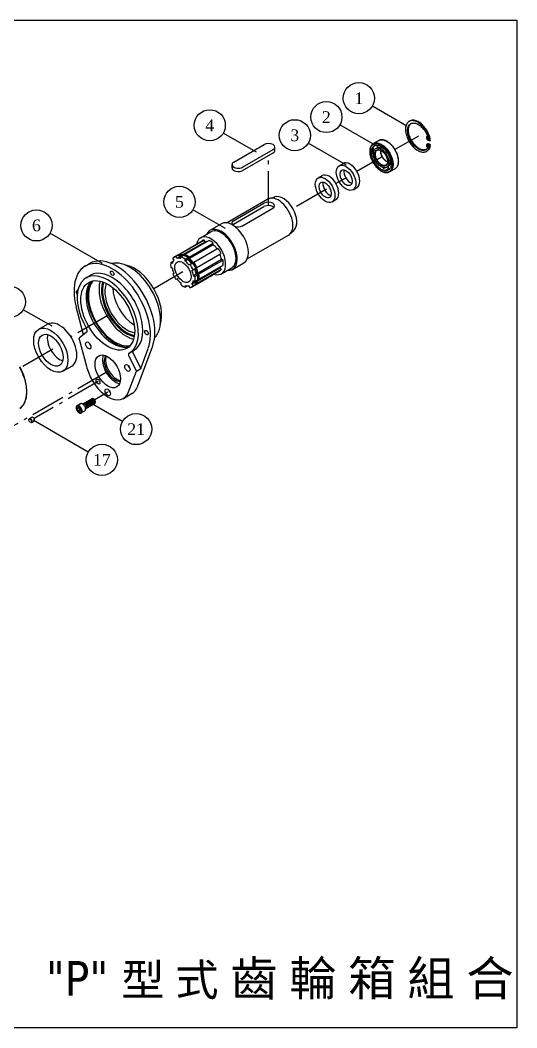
# Model space of a CAD drawing. Extents: x 985 to 3041, y -402 to 1051.
# Drawn here: x 2324 to 3041, y -402 to 1051 of the extents above; entities that cross this region are included whole.
import ezdxf
from ezdxf.enums import TextEntityAlignment as Align

# ---------------------------------------------------------------- set-up
doc = ezdxf.new("R2010")
doc.units = 0
doc.header["$LTSCALE"] = 5
doc.linetypes.add('CENTER', pattern=[15, 10, -2, 1, -2])
doc.layers.get('0').update_dxf_attribs({"linetype": 'CONTINUOUS'})
for name, color, linetype in [('5', 3, 'CONTINUOUS'), ('6', 2, 'CONTINUOUS'), ('7', 4, 'CENTER'), ('8', 1, 'CONTINUOUS'), ('P01-C型扣環_R47', 1, 'CONTINUOUS'), ('P02-滾珠軸承_6005_2RS', 2, 'CONTINUOUS'), ('P03-油封', 3, 'CONTINUOUS'), ('P04-雙頭圓鍵_t18x12x80', 4, 'CONTINUOUS'), ('P05-傳動軸', 5, 'CONTINUOUS'), ('P06-法蘭', 6, 'CONTINUOUS'), ('P07-第四齒輪套管', 7, 'CONTINUOUS'), ('P08-滾珠軸承_6212Z', 8, 'CONTINUOUS'), ('P17-平行銷', 16, 'CONTINUOUS'), ('P21-窩頭螺絲_M6x25', 20, 'CONTINUOUS')]:
    doc.layers.add(name, color=color, linetype=linetype)
doc.styles.add('BEAR', font='Times New Roman.ttf')
doc.styles.get("Standard").update_dxf_attribs({"font": 'romans.shx', "bigfont": 'chineset.shx'})
doc.styles.add('STYLE1', font='Arial.ttf', dxfattribs={"height": 3.5})

# ---------------------------------------------------------------- blocks, each defined once
blk = doc.blocks.new('件號')
at = {"layer": '5'}
blk.add_circle((0, 4), 4, dxfattribs=at)
at = {"layer": '6'}
blk.add_attdef('件號', text='', height=3, dxfattribs=at).set_placement((0, 4), align=Align.MIDDLE)

msp = doc.modelspace()

# ---------------------------------------------------------------- linework, layer by layer
at = {"layer": '5'}
for p, q in [((2882.4, 898.7), (2832.5, 927.5)), ((2665.2, 860.9), (2617.3, 888.6)), ((2839.1, 869.5), (2785.6, 900.4)), ((2795.2, 842.2), (2740, 874.1)), ((2620.6, 750.9), (2573.6, 778)), ((2442.9, 700.4), (2367.1, 744.2)), ((2370.2, 609.9), (2328.8, 633.8)), ((2472, 472.7), (2428.6, 497.7)), ((2422.6, 428.3), (2343.1, 474.3))]:
    msp.add_line(p, q, dxfattribs=at)
at = {"layer": '7'}
for p, q in [((2898.8, 884.3), (2865, 864.8)), ((2682.8, 783.8), (2682.8, 856.2)), ((2845.6, 853.6), (2810.2, 833.2)), ((2794.6, 824.1), (2779.9, 815.7)), ((2766.3, 807.8), (2717.6, 779.7)), ((2559.1, 688.2), (2517.1, 663.9)), ((2450.7, 625.6), (2397.5, 594.9)), ((2371.6, 577), (2324.6, 549.9)), ((2450.7, 544.8), (2311.9, 464.6)), ((2436.6, 530.1), (2344.3, 476.8)), ((2450.7, 514.6), (2432, 503.8))]:
    msp.add_line(p, q, dxfattribs=at)
at = {"layer": '8'}
msp.add_lwpolyline([(985.1, 1051.5), (3041, 1051.5), (3041, -402.2), (985.1, -402.2)], close=True, dxfattribs=at)
at = {"layer": 'P01-C型扣環_R47'}
for p, q in [((2886.6, 906), (2885.5, 905.4)), ((2899.1, 884.4), (2899.1, 884.5)), ((2899.1, 884.4), (2899.1, 884.4)), ((2912.2, 884), (2911.1, 883.4)), ((2912.3, 873), (2911.1, 872.4)), ((2913, 878.2), (2915.3, 877.4)), ((2913, 872), (2914.2, 872.6)), ((2916.4, 870.9), (2914.2, 872.6)), ((2915.3, 877.4), (2916.4, 878)), ((2910.4, 862.2), (2911.5, 862.9)), ((2915.3, 870.2), (2913, 872)), ((2915.3, 870.2), (2916.4, 870.9))]:
    msp.add_line(p, q, dxfattribs=at)
for points in [[(2915.3, 877.4), (2915, 879), (2914.6, 880.7), (2914.1, 882.5), (2913.5, 884.2), (2912.9, 885.9), (2912.1, 887.6), (2911.3, 889.3), (2910.4, 891), (2909.4, 892.6), (2908.3, 894.2), (2907.2, 895.7), (2906.1, 897.1), (2904.9, 898.5), (2903.6, 899.7), (2902.3, 900.9), (2901, 902), (2899.7, 903), (2898.4, 903.9), (2897, 904.6), (2895.7, 905.2), (2894.4, 905.8), (2893.1, 906.1), (2891.8, 906.4), (2890.6, 906.5), (2889.4, 906.5), (2888.2, 906.4), (2887.1, 906.1), (2886.1, 905.7), (2885.2, 905.2), (2884.3, 904.5), (2883.5, 903.8), (2882.7, 902.9), (2882.1, 901.9), (2881.6, 900.8), (2881.1, 899.6), (2880.8, 898.3), (2880.5, 896.9), (2880.4, 895.5), (2880.3, 894), (2880.4, 892.4), (2880.5, 890.8), (2880.8, 889.1), (2881.1, 887.4), (2881.6, 885.7), (2882.1, 884), (2882.7, 882.2), (2883.5, 880.5), (2884.3, 878.8), (2885.2, 877.1), (2886.1, 875.5), (2887.1, 873.9), (2888.2, 872.4), (2889.4, 870.9), (2890.6, 869.6), (2891.8, 868.3), (2893.1, 867), (2894.4, 865.9), (2895.7, 864.9), (2897, 864), (2898.4, 863.2), (2899.7, 862.5), (2901, 862), (2902.3, 861.6), (2903.6, 861.3), (2904.9, 861.1), (2906.1, 861.1), (2907.2, 861.2), (2908.3, 861.4), (2909.4, 861.7), (2910.4, 862.2), (2911.3, 862.8), (2912.1, 863.6), (2912.9, 864.4), (2913.5, 865.4), (2914.1, 866.4), (2914.6, 867.6), (2915, 868.9), (2915.3, 870.2)], [(2912.4, 867.5), (2911.8, 866.6), (2911.1, 865.8), (2910.3, 865.1), (2909.5, 864.6), (2908.5, 864.1), (2907.6, 863.8), (2906.5, 863.6), (2905.4, 863.6), (2904.3, 863.6), (2903.1, 863.9), (2901.9, 864.2), (2900.7, 864.6), (2899.5, 865.2), (2898.2, 865.9), (2897, 866.8), (2895.7, 867.7), (2894.5, 868.7), (2893.4, 869.8), (2892.2, 871), (2891.1, 872.3), (2890.1, 873.7), (2889.1, 875.1), (2888.1, 876.6), (2887.3, 878.2), (2886.5, 879.7), (2885.8, 881.3), (2885.1, 882.9), (2884.6, 884.5), (2884.2, 886.1), (2883.8, 887.7), (2883.6, 889.2), (2883.4, 890.7), (2883.4, 892.2), (2883.4, 893.6), (2883.6, 894.9), (2883.8, 896.2), (2884.2, 897.4), (2884.6, 898.5), (2885.1, 899.5), (2885.8, 900.3), (2886.5, 901.1), (2887.3, 901.7), (2888.1, 902.3), (2889.1, 902.7), (2890.1, 903), (2891.1, 903.1), (2892.2, 903.1), (2893.4, 903), (2894.5, 902.8), (2895.7, 902.4), (2897, 901.9), (2898.2, 901.3), (2899.5, 900.6), (2900.7, 899.7), (2901.9, 898.8), (2903.1, 897.7), (2904.3, 896.6), (2905.4, 895.3), (2906.5, 894), (2907.6, 892.6), (2908.5, 891.2), (2909.5, 889.7), (2910.3, 888.2), (2911.1, 886.6), (2911.8, 885), (2912.4, 883.4)], [(2910.1, 864.9), (2909.7, 864.8), (2908.7, 864.5), (2907.7, 864.3), (2906.6, 864.2), (2905.4, 864.3), (2904.3, 864.5), (2903.1, 864.8), (2901.8, 865.3), (2900.6, 865.9), (2899.3, 866.6), (2898.1, 867.4), (2896.9, 868.3), (2895.7, 869.4), (2894.5, 870.5), (2893.3, 871.7), (2892.2, 873), (2891.2, 874.4), (2890.2, 875.8), (2889.3, 877.3), (2888.4, 878.8), (2887.6, 880.4), (2886.9, 882), (2886.3, 883.6), (2885.7, 885.2), (2885.3, 886.8), (2884.9, 888.3), (2884.7, 889.9), (2884.5, 891.4), (2884.5, 892.9), (2884.5, 894.3), (2884.7, 895.6), (2884.9, 896.9), (2885.3, 898), (2885.7, 899.1), (2886.3, 900.1), (2886.9, 901), (2887.6, 901.8), (2888.4, 902.4), (2888.4, 902.4)], [(2916.4, 878), (2916.1, 879.7), (2915.7, 881.4), (2915.2, 883.1), (2914.7, 884.8), (2914, 886.6), (2913.2, 888.3), (2912.4, 890), (2911.5, 891.6), (2910.5, 893.2), (2909.5, 894.8), (2908.4, 896.3), (2907.2, 897.8), (2906, 899.1), (2904.8, 900.4), (2903.5, 901.6), (2902.2, 902.7), (2900.8, 903.6), (2899.5, 904.5), (2898.2, 905.3), (2896.8, 905.9), (2895.5, 906.4), (2894.2, 906.8), (2892.9, 907), (2891.7, 907.2), (2890.5, 907.2), (2889.4, 907), (2888.3, 906.7), (2887.3, 906.3), (2886.6, 906)], [(2912.4, 883.4), (2911.9, 883.5), (2911.5, 883.5), (2911.1, 883.4), (2910.8, 883.1), (2910.6, 882.7), (2910.5, 882.2), (2910.6, 881.7), (2910.7, 881), (2910.9, 880.4), (2911.2, 879.8), (2911.6, 879.3), (2912.1, 878.8), (2912.5, 878.4), (2913, 878.2)], [(2913, 872), (2912.5, 872.3), (2912.1, 872.5), (2911.6, 872.5), (2911.2, 872.4), (2910.9, 872.2), (2910.7, 871.8), (2910.6, 871.4), (2910.5, 870.8), (2910.6, 870.2), (2910.8, 869.6), (2911.1, 869), (2911.5, 868.4), (2911.9, 867.9), (2912.4, 867.5)], [(2913.5, 880.3), (2913.4, 880.7), (2913.2, 881.1), (2913, 881.4), (2912.7, 881.7), (2912.4, 881.8), (2912.2, 881.8), (2912, 881.7), (2911.8, 881.4), (2911.8, 881.1), (2912, 880.7), (2912.2, 880.3), (2912.4, 880), (2912.7, 879.8), (2913, 879.8), (2913.2, 879.8), (2913.4, 880), (2913.5, 880.3)], [(2914.2, 872.6), (2913.7, 872.9), (2913.2, 873.1), (2912.8, 873.2), (2912.4, 873.1), (2912.3, 873)], [(2913.1, 881.3), (2913.3, 881), (2913.3, 881)], [(2911.5, 862.9), (2911.5, 862.9), (2912.4, 863.5), (2913.2, 864.2), (2914, 865.1), (2914.7, 866), (2915.2, 867.1), (2915.7, 868.3), (2916.1, 869.5), (2916.4, 870.9)], [(2913.5, 869.3), (2913.4, 869.7), (2913.2, 870.1), (2913, 870.4), (2912.7, 870.7), (2912.4, 870.8), (2912.2, 870.8), (2912, 870.7), (2911.8, 870.4), (2911.8, 870.1), (2912, 869.7), (2912.2, 869.3), (2912.4, 869), (2912.7, 868.8), (2913, 868.7), (2913.2, 868.8), (2913.4, 869), (2913.5, 869.3)], [(2913.1, 870.3), (2913.3, 870), (2913.3, 869.9)]]:
    msp.add_lwpolyline(points, dxfattribs=at)
at = {"layer": 'P02-滾珠軸承_6005_2RS'}
for p, q in [((2841.6, 877.8), (2833.9, 873.3)), ((2839.5, 867.5), (2837.4, 866.3)), ((2838.6, 870.9), (2838.9, 871.3)), ((2839.4, 863.8), (2839.4, 863.8)), ((2852, 842.2), (2851.9, 842.2)), ((2853.1, 839.2), (2855.2, 840.3)), ((2855.9, 838.2), (2855.4, 838.3)), ((2857.4, 832.6), (2865.1, 837))]:
    msp.add_line(p, q, dxfattribs=at)
for points in [[(2833, 872.7), (2832.7, 872.5), (2832.2, 872), (2831.7, 871.4), (2831.2, 870.8), (2830.8, 870.2), (2830.4, 869.5), (2830.1, 868.8), (2829.8, 868), (2829.5, 867.2), (2829.3, 866.4), (2829.1, 865.5), (2829, 864.5), (2828.9, 863.6), (2828.9, 862.6), (2828.9, 862.3)], [(2829.1, 862.1), (2829.1, 863.5), (2829.3, 864.9), (2829.5, 866.2), (2829.9, 867.4), (2830.3, 868.5), (2830.8, 869.6), (2831.5, 870.5), (2832.2, 871.3), (2833, 872), (2833.8, 872.6), (2834.8, 873), (2835.8, 873.4), (2836.8, 873.6), (2837.9, 873.6), (2839.1, 873.6), (2840.3, 873.4), (2841.5, 873.1), (2842.7, 872.7), (2844, 872.1), (2845.3, 871.4), (2846.5, 870.7), (2847.8, 869.8), (2849.1, 868.7), (2850.3, 867.6), (2851.5, 866.4), (2852.6, 865.2), (2853.7, 863.8), (2854.8, 862.4), (2855.8, 860.9), (2856.7, 859.4), (2857.6, 857.8), (2858.4, 856.2), (2859.1, 854.5), (2859.7, 852.9), (2860.2, 851.3), (2860.7, 849.6), (2861, 848), (2861.3, 846.4), (2861.4, 844.9), (2861.5, 843.4), (2861.4, 842), (2861.3, 840.6), (2861, 839.3), (2860.7, 838.1), (2860.2, 837), (2859.7, 835.9), (2859.1, 835), (2858.4, 834.2), (2857.6, 833.5), (2856.7, 832.9), (2855.8, 832.5), (2854.8, 832.1), (2853.7, 831.9), (2852.6, 831.8), (2851.5, 831.9), (2850.3, 832.1), (2849.1, 832.4), (2847.8, 832.8), (2846.5, 833.4), (2845.3, 834), (2844, 834.8), (2842.7, 835.7), (2841.5, 836.7), (2840.3, 837.8), (2839.1, 839), (2837.9, 840.3), (2836.8, 841.7), (2835.8, 843.1), (2834.8, 844.6), (2833.8, 846.1), (2833, 847.7), (2832.2, 849.3), (2831.5, 850.9), (2830.8, 852.6), (2830.3, 854.2), (2829.9, 855.9), (2829.5, 857.5), (2829.3, 859.1), (2829.1, 860.6), (2829.1, 862.1)], [(2833.1, 872.8), (2833.7, 873.2), (2834.6, 873.7), (2834.9, 873.8)], [(2834.9, 873.8), (2835.6, 874.1), (2836.7, 874.3), (2837.8, 874.4), (2838.9, 874.4), (2840.1, 874.3), (2841.3, 874), (2842.5, 873.7), (2843.8, 873.2), (2845.1, 872.5), (2846.3, 871.8), (2847.6, 871), (2848.9, 870), (2850.1, 869), (2851.3, 867.8), (2852.5, 866.6), (2853.6, 865.3), (2854.7, 863.9), (2855.8, 862.4), (2856.8, 860.9), (2857.7, 859.4), (2858.5, 857.8), (2859.3, 856.2), (2860, 854.5), (2860.6, 852.9), (2861.1, 851.3), (2861.5, 849.6), (2861.9, 848), (2862.1, 846.4), (2862.3, 844.9), (2862.3, 843.4), (2862.3, 842), (2862.1, 840.6), (2861.9, 839.3), (2861.5, 838.1), (2861.1, 836.9), (2860.6, 835.9), (2860, 834.9), (2859.3, 834.1), (2858.5, 833.4), (2858.3, 833.2)], [(2841.6, 877.8), (2842.3, 878.1), (2842.6, 878.2)], [(2866, 837.7), (2866.3, 837.9), (2866.8, 838.4), (2867.3, 838.9), (2867.8, 839.5), (2868.2, 840.1), (2868.6, 840.8), (2868.9, 841.5), (2869.2, 842.3), (2869.5, 843.1), (2869.7, 844), (2869.9, 844.8), (2870, 845.8), (2870.1, 846.7), (2870.1, 847.7), (2870.1, 848.7), (2870.1, 849.7), (2870, 850.7), (2869.8, 851.8), (2869.7, 852.9), (2869.4, 854), (2869.2, 855.1), (2868.8, 856.2), (2868.5, 857.3), (2868.1, 858.4), (2867.7, 859.5), (2867.2, 860.6), (2866.7, 861.7), (2866.2, 862.7), (2865.6, 863.8), (2865, 864.8), (2864.4, 865.9), (2863.7, 866.9), (2863, 867.9), (2862.3, 868.8), (2861.5, 869.7), (2860.8, 870.6), (2860, 871.5), (2859.2, 872.3), (2858.4, 873.1), (2857.6, 873.8), (2856.7, 874.5), (2855.9, 875.2), (2855, 875.8), (2854.1, 876.3), (2853.3, 876.8), (2852.4, 877.3), (2851.6, 877.7), (2850.7, 878), (2849.8, 878.3), (2849, 878.5), (2848.2, 878.7), (2847.3, 878.8), (2846.5, 878.9), (2845.7, 878.9), (2845, 878.8), (2844.2, 878.7), (2843.5, 878.6), (2842.8, 878.3), (2842.6, 878.3)], [(2842.6, 878.2), (2843.3, 878.5), (2844.3, 878.7), (2845.4, 878.8), (2846.5, 878.8), (2847.7, 878.7), (2848.9, 878.4), (2850.2, 878.1), (2851.4, 877.6), (2852.7, 876.9), (2854, 876.2), (2855.2, 875.4), (2856.5, 874.4), (2857.7, 873.4), (2859, 872.2), (2860.1, 871), (2861.3, 869.7), (2862.4, 868.3), (2863.4, 866.8), (2864.4, 865.3), (2865.3, 863.8), (2866.2, 862.2), (2866.9, 860.6), (2867.6, 859), (2868.2, 857.3), (2868.7, 855.7), (2869.2, 854), (2869.5, 852.4), (2869.8, 850.8), (2869.9, 849.3), (2870, 847.8), (2869.9, 846.4), (2869.8, 845), (2869.5, 843.7), (2869.2, 842.5), (2868.7, 841.3), (2868.2, 840.3), (2867.6, 839.3), (2866.9, 838.5), (2866.2, 837.8), (2866, 837.6)], [(2828.9, 862.3), (2828.9, 861.8), (2829, 860.8), (2829, 859.7), (2829.2, 858.7), (2829.4, 857.6), (2829.6, 856.5), (2829.8, 855.4), (2830.2, 854.3), (2830.5, 853.2), (2830.9, 852.1), (2831.3, 851), (2831.8, 849.9), (2832.3, 848.8), (2832.8, 847.8), (2833.4, 846.7), (2834, 845.6), (2834.6, 844.6), (2835.3, 843.6), (2836, 842.6), (2836.7, 841.7), (2837.4, 840.7), (2838.2, 839.9), (2839, 839), (2839.8, 838.2), (2840.6, 837.4), (2841.4, 836.6), (2842.2, 835.9), (2843.1, 835.3), (2843.9, 834.7), (2844.8, 834.1), (2845.7, 833.6), (2846.5, 833.2), (2847.4, 832.8), (2848.3, 832.4), (2849.1, 832.1), (2850, 831.9), (2850.8, 831.7), (2851.6, 831.6), (2852.4, 831.5), (2853.2, 831.5), (2854, 831.5), (2854.7, 831.6), (2855.5, 831.8), (2856.1, 832), (2856.4, 832.1)], [(2830.9, 861), (2831, 862.4), (2831.1, 863.7), (2831.4, 864.9), (2831.7, 866), (2832.1, 867), (2832.6, 867.9), (2833.3, 868.8), (2833.9, 869.5), (2834.7, 870.1), (2835.5, 870.6), (2836.5, 870.9), (2837.4, 871.2), (2838.4, 871.3), (2839.5, 871.3), (2840.6, 871.1), (2841.7, 870.9), (2842.9, 870.5), (2844.1, 870), (2845.3, 869.3), (2846.5, 868.6), (2847.6, 867.7), (2848.8, 866.8), (2849.9, 865.7), (2851, 864.6), (2852.1, 863.4), (2853.1, 862.1), (2854.1, 860.7), (2855, 859.3), (2855.8, 857.9), (2856.6, 856.4), (2857.3, 854.9), (2857.9, 853.3), (2858.4, 851.8), (2858.9, 850.3), (2859.2, 848.8), (2859.4, 847.3), (2859.6, 845.9), (2859.6, 844.5), (2859.6, 843.1), (2859.4, 841.8), (2859.2, 840.6), (2858.9, 839.5), (2858.4, 838.5), (2857.9, 837.6), (2857.3, 836.7), (2856.6, 836), (2855.8, 835.4), (2855, 834.9), (2854.1, 834.6), (2853.1, 834.3), (2852.1, 834.2), (2851, 834.2), (2849.9, 834.4), (2848.8, 834.6), (2847.6, 835), (2846.5, 835.5), (2845.3, 836.2), (2844.1, 836.9), (2842.9, 837.8), (2841.7, 838.7), (2840.6, 839.8), (2839.5, 840.9), (2838.4, 842.1), (2837.4, 843.4), (2836.5, 844.7), (2835.5, 846.2), (2834.7, 847.6), (2833.9, 849.1), (2833.3, 850.6), (2832.6, 852.1), (2832.1, 853.7), (2831.7, 855.2), (2831.4, 856.7), (2831.1, 858.2), (2831, 859.6), (2830.9, 861)], [(2833, 862.2), (2833, 863.6), (2833.2, 864.8), (2833.4, 866), (2833.8, 867.2), (2834.2, 868.2), (2834.7, 869.1), (2835.3, 869.9), (2836, 870.7), (2836.2, 870.8)], [(2833.8, 856.2), (2833.8, 856.4), (2833.4, 857.9), (2833.2, 859.4), (2833, 860.8), (2833, 862.2)], [(2834.2, 859.1), (2834.2, 860.3), (2834.4, 861.4), (2834.6, 862.5), (2835, 863.4), (2835.4, 864.2), (2835.9, 865), (2836.5, 865.6), (2837.2, 866.2), (2837.9, 866.6), (2838.7, 866.9), (2839.6, 867), (2840.5, 867.1), (2841.5, 867), (2842.4, 866.8), (2843.5, 866.4), (2844.5, 866), (2845.5, 865.4), (2846.6, 864.7), (2847.6, 863.9), (2848.6, 863), (2849.6, 862.1), (2850.5, 861), (2851.4, 859.9), (2852.2, 858.7), (2853, 857.4), (2853.7, 856.1), (2854.4, 854.8), (2854.9, 853.5), (2855.4, 852.1), (2855.8, 850.8), (2856.1, 849.5), (2856.3, 848.2), (2856.4, 846.9), (2856.4, 845.7), (2856.3, 844.6), (2856.1, 843.5), (2855.8, 842.6), (2855.4, 841.7), (2854.9, 840.9), (2854.4, 840.2), (2853.7, 839.6), (2853, 839.1), (2852.2, 838.8), (2851.4, 838.5), (2850.5, 838.4), (2849.6, 838.5), (2848.6, 838.6), (2847.6, 838.9), (2846.6, 839.3), (2845.5, 839.8), (2844.5, 840.4), (2843.5, 841.2), (2842.4, 842), (2841.5, 842.9), (2840.5, 843.9), (2839.6, 845), (2838.7, 846.2), (2837.9, 847.4), (2837.2, 848.7), (2836.5, 850), (2835.9, 851.3), (2835.4, 852.7), (2835, 854), (2834.6, 855.3), (2834.4, 856.6), (2834.2, 857.9), (2834.2, 859.1)], [(2836, 858.1), (2836.1, 859.2), (2836.2, 860.2), (2836.4, 861.1), (2836.8, 861.9), (2837.2, 862.7), (2837.7, 863.3), (2838.3, 863.8), (2839, 864.2), (2839.7, 864.5), (2840.5, 864.7), (2841.3, 864.7), (2842.2, 864.6), (2843.1, 864.4), (2844.1, 864), (2845, 863.6), (2846, 863), (2846.9, 862.3), (2847.9, 861.5), (2848.8, 860.6), (2849.6, 859.7), (2850.4, 858.6), (2851.2, 857.5), (2851.9, 856.4), (2852.5, 855.2), (2853.1, 854), (2853.6, 852.7), (2853.9, 851.5), (2854.2, 850.3), (2854.4, 849.1), (2854.5, 848), (2854.5, 846.9), (2854.4, 845.8), (2854.2, 844.8), (2853.9, 844), (2853.6, 843.2), (2853.1, 842.5), (2852.5, 841.9), (2851.9, 841.4), (2851.2, 841.1), (2850.4, 840.9), (2849.6, 840.8), (2848.8, 840.8), (2847.9, 841), (2846.9, 841.3), (2846, 841.7), (2845, 842.2), (2844.1, 842.8), (2843.1, 843.6), (2842.2, 844.4), (2841.3, 845.3), (2840.5, 846.3), (2839.7, 847.4), (2839, 848.5), (2838.3, 849.7), (2837.7, 850.9), (2837.2, 852.1), (2836.8, 853.4), (2836.4, 854.6), (2836.2, 855.8), (2836.1, 857), (2836, 858.1)], [(2836.9, 858.1), (2836.9, 859.1), (2837.1, 860.1), (2837.3, 861), (2837.6, 861.9), (2838.1, 862.6), (2838.6, 863.2), (2839.2, 863.7), (2839.4, 863.8)], [(2851.9, 842.2), (2851.9, 842.1), (2851.2, 841.8), (2850.4, 841.6), (2849.6, 841.6), (2848.7, 841.7), (2847.8, 841.9), (2846.9, 842.2), (2845.9, 842.7), (2845, 843.2), (2844.1, 843.9), (2843.1, 844.7), (2842.3, 845.6), (2841.4, 846.5), (2840.6, 847.6), (2839.9, 848.7), (2839.2, 849.8), (2838.6, 851), (2838.1, 852.2), (2837.6, 853.4), (2837.3, 854.6), (2837.1, 855.8), (2836.9, 857), (2836.9, 858.1)], [(2839.4, 863.8), (2839.6, 863.9), (2840.1, 864.1), (2840.5, 864.2), (2841, 864.3), (2841.6, 864.3), (2842.1, 864.3), (2842.7, 864.2), (2843.2, 864.1), (2843.8, 863.9), (2844.4, 863.7), (2845, 863.4), (2845.6, 863), (2846.2, 862.6), (2846.8, 862.2), (2847.5, 861.7), (2848, 861.2), (2848.6, 860.6), (2849.2, 860), (2849.8, 859.3), (2850.3, 858.7), (2850.8, 857.9), (2851.3, 857.2), (2851.7, 856.5), (2852.2, 855.7), (2852.6, 854.9), (2852.9, 854.1), (2853.2, 853.3), (2853.5, 852.5), (2853.8, 851.7), (2854, 850.9), (2854.1, 850.1), (2854.2, 849.4), (2854.3, 848.6), (2854.4, 847.9), (2854.4, 847.2), (2854.3, 846.5), (2854.2, 845.9), (2854.1, 845.3), (2853.9, 844.7), (2853.7, 844.2), (2853.5, 843.7), (2853.2, 843.3), (2852.9, 842.9), (2852.5, 842.6), (2852.1, 842.3), (2852, 842.2)], [(2839.5, 867.5), (2840, 867.8), (2840.8, 868.1), (2841.6, 868.2), (2842.6, 868.3), (2843.5, 868.2), (2844.5, 868), (2845.5, 867.6), (2846.6, 867.2), (2847.6, 866.6), (2848.6, 865.9), (2848.9, 865.7)], [(2844.5, 862.5), (2844.5, 863.6), (2844.6, 863.6)], [(2854.3, 846.7), (2853.6, 847.1), (2852.6, 847.6), (2851.7, 848.3), (2850.8, 849.1), (2849.9, 850), (2849.1, 850.9), (2848.3, 852), (2847.5, 853.1), (2846.8, 854.2), (2846.2, 855.4), (2845.7, 856.6), (2845.3, 857.8), (2844.9, 859), (2844.7, 860.2), (2844.5, 861.4), (2844.5, 862.5)], [(2854.3, 846.9), (2853.9, 847.1), (2853.3, 847.4), (2852.7, 847.8), (2852.1, 848.3), (2851.5, 848.8), (2850.9, 849.3), (2850.3, 849.9), (2849.8, 850.5), (2849.2, 851.1), (2848.7, 851.8), (2848.2, 852.5), (2847.7, 853.3), (2847.2, 854), (2846.8, 854.8), (2846.4, 855.6), (2846.1, 856.4), (2845.8, 857.2), (2845.5, 858), (2845.2, 858.8), (2845, 859.6), (2844.9, 860.4), (2844.8, 861.1), (2844.7, 861.9), (2844.7, 862.6), (2844.7, 862.7), (2844.7, 863.1), (2844.7, 863.5)], [(2851, 863.9), (2851.6, 863.3), (2852.6, 862.2), (2853.5, 861.1), (2854.3, 859.9), (2855.1, 858.6), (2855.6, 857.7)], [(2839.8, 844.2), (2839.5, 844.6), (2838.5, 845.9), (2837.6, 847.4), (2836.8, 848.8), (2836, 850.3), (2835.3, 851.8), (2834.7, 853.3), (2834.2, 854.9), (2834, 855.5)], [(2856.1, 856.8), (2856.4, 856), (2857, 854.7), (2857.5, 853.3), (2857.8, 852), (2858.1, 850.7), (2858.3, 849.4), (2858.4, 848.1), (2858.4, 846.9), (2858.3, 845.8), (2858.1, 844.7), (2857.8, 843.7), (2857.5, 842.8), (2857, 842), (2856.4, 841.4), (2855.8, 840.8), (2855.2, 840.3)], [(2858.3, 833.2), (2857.7, 832.8), (2856.8, 832.3), (2856.5, 832.2)], [(2866, 837.6), (2865.3, 837.2), (2865.1, 837)]]:
    msp.add_lwpolyline(points, dxfattribs=at)
for centre, start, end in [((2837.6, 867.1), 182.9627, 233.4296), ((2837.6, 857.1), 150.2524, 186.1199), ((2837.6, 867.1), 61.541, 112.6137), ((2843.2, 871.6), 184.7331, 241.541), ((2843.2, 871.6), 290.5586, 316.3168), ((2851.7, 868.4), 239.8554, 260.4751), ((2859.3, 859), 185.0503, 230.2915), ((2843.2, 846.1), 191.944, 251.9657), ((2859.3, 840.1), 84.6461, 111.566), ((2862.2, 847.8), 147.9153, 170.8971), ((2862.2, 847.8), 190.964, 227.7191), ((2851.7, 839.4), 189.784, 232.8991), ((2851.7, 839.4), 273.7314, 351.8622), ((2859.3, 840.1), 174.6926, 239.8655)]:
    msp.add_arc(centre, 3.89, start, end, dxfattribs=at)
at = {"layer": 'P03-油封'}
for p, q in [((2784.6, 841.5), (2790.2, 844.7)), ((2754.3, 824), (2759.9, 827.2)), ((2804.6, 806.8), (2810.2, 810.1)), ((2774.3, 789.3), (2779.9, 792.6))]:
    msp.add_line(p, q, dxfattribs=at)
for centre, major_axis in [((2794.6, 824.1), (-10, 17.3)), ((2794.6, 824.1), (-6.2, 10.8)), ((2764.3, 806.6), (-10, 17.3)), ((2764.3, 806.6), (-6.2, 10.8))]:
    msp.add_ellipse(centre, major_axis=major_axis, ratio=0.57735, dxfattribs=at)
for centre, major_axis, start_param, end_param in [((2800.2, 827.4), (-10, 17.3), 3.141593, 6.283185), ((2769.9, 809.9), (-10, 17.3), 3.141593, 6.283185), ((2800.2, 827.4), (-6.2, 10.8), 0.469621, 2.671972), ((2769.9, 809.9), (-6.2, 10.8), 0.469621, 2.671972)]:
    msp.add_ellipse(centre, major_axis=major_axis, ratio=0.57735, start_param=start_param, end_param=end_param, dxfattribs=at)
at = {"layer": 'P04-雙頭圓鍵_t18x12x80'}
for p, q in [((2632.6, 846.8), (2676.4, 872.1)), ((2645.3, 839.5), (2689.2, 864.8)), ((2645.3, 834.6), (2689.2, 859.9)), ((2691.8, 863.5), (2691.8, 868.4)), ((2630, 838.2), (2630, 843.1))]:
    msp.add_line(p, q, dxfattribs=at)
for centre, start_param, end_param in [((2682.8, 868.4), -0.785398, 2.356194), ((2682.8, 863.5), -0.785398, 0), ((2639, 843.1), 2.356194, 5.497787), ((2639, 838.2), 3.141593, 5.497787)]:
    msp.add_ellipse(centre, major_axis=(9, 0), ratio=0.57735, start_param=start_param, end_param=end_param, dxfattribs=at)
at = {"layer": 'P05-傳動軸'}
for p, q in [((2622, 759.1), (2681.5, 793.5)), ((2632.2, 762.2), (2676, 787.5)), ((2683.8, 794.4), (2691.7, 796.7)), ((2632.2, 757.3), (2676, 782.6)), ((2644.9, 754.8), (2688.7, 780.2)), ((2598.2, 748.3), (2614.5, 757.7)), ((2584.6, 737.6), (2599.5, 746.1)), ((2652, 707.2), (2711.5, 741.5)), ((2713.5, 743), (2719.4, 748.7)), ((2552.3, 713.1), (2587.1, 733.2)), ((2554.7, 714), (2589.6, 734.2)), ((2558.7, 712.8), (2591.1, 731.5)), ((2561.6, 713.4), (2596.4, 733.5)), ((2567.9, 709.7), (2602.8, 729.8)), ((2602.8, 727.3), (2568.8, 707.7)), ((2591.1, 731.5), (2589.6, 734.2)), ((2602.8, 727.3), (2602.8, 729.8)), ((2549.1, 710.8), (2553, 713)), ((2554.5, 710.4), (2553, 713)), ((2555.5, 712.7), (2554.7, 714)), ((2555.9, 710.1), (2559.8, 712.3)), ((2561.6, 712.1), (2561.6, 713.4)), ((2574.8, 702.4), (2608.1, 721.7)), ((2579.3, 694.7), (2612.6, 713.9)), ((2608.1, 721.7), (2609.7, 722.6)), ((2612.6, 713.9), (2614.2, 714.8)), ((2541.7, 701.9), (2544.9, 703.7)), ((2543.9, 700.6), (2541.7, 701.9)), ((2546.1, 705.5), (2544.6, 708.2)), ((2546.6, 709.8), (2550.5, 712.1)), ((2550.6, 708.1), (2549.1, 710.8)), ((2550.6, 708.1), (2554.5, 710.4)), ((2555.9, 707.6), (2555.9, 710.1)), ((2562.3, 706.4), (2566.2, 708.7)), ((2562.3, 703.9), (2562.3, 706.4)), ((2566.2, 706.2), (2562.3, 703.9)), ((2566.2, 706.2), (2566.2, 708.7)), ((2567.6, 698.3), (2569.2, 699.2)), ((2567.9, 708.4), (2567.9, 709.7)), ((2569.2, 699.2), (2571.5, 700.5)), ((2571.5, 700.5), (2573, 701.4)), ((2574.1, 702), (2574.8, 702.4)), ((2580.9, 686.8), (2614.9, 706.5)), ((2617, 705.2), (2582.2, 685.1)), ((2582.2, 677.7), (2617, 697.9)), ((2614.9, 706.5), (2617, 705.2)), ((2630.7, 692), (2647, 701.4)), ((2543.9, 693.3), (2541.7, 694.5)), ((2546.1, 685.9), (2544.6, 685)), ((2572.1, 690.5), (2573.7, 691.4)), ((2573.7, 691.4), (2576, 692.7)), ((2574.3, 683.1), (2578.2, 685.3)), ((2576, 692.7), (2577.5, 693.6)), ((2576.5, 681.8), (2580.4, 684.1)), ((2577.3, 669.8), (2612.1, 689.9)), ((2578.2, 685.3), (2580.4, 684.1)), ((2578.6, 694.2), (2579.3, 694.7)), ((2614.2, 691.6), (2579.3, 671.5)), ((2580.2, 675.5), (2612.6, 694.2)), ((2581.1, 685.7), (2582.2, 685.1)), ((2612.6, 694.2), (2614.2, 691.6)), ((2614.6, 685.6), (2629.5, 694.2)), ((2550.6, 678.1), (2549.1, 677.2)), ((2555.9, 672.4), (2555.9, 669.9)), ((2562.3, 668.8), (2562.3, 666.3)), ((2571.6, 666.5), (2575.5, 668.8)), ((2576, 673.1), (2572.1, 670.8)), ((2572.1, 670.8), (2573.7, 668.2)), ((2573.7, 668.2), (2577.5, 670.4)), ((2574.3, 683.1), (2576.5, 681.8)), ((2574.3, 675.7), (2576.5, 674.5)), ((2576, 673.1), (2577.5, 670.4)), ((2576.5, 674.5), (2580.4, 676.7)), ((2578.6, 672.8), (2579.3, 671.5)), ((2581.1, 678.4), (2582.2, 677.7)), ((2562.3, 666.3), (2565.5, 668.1)), ((2567.6, 668.2), (2569.2, 665.6))]:
    msp.add_line(p, q, dxfattribs=at)
for centre, major_axis, start_param, end_param in [((2682.4, 783.8), (9, 0), -0.785398, 2.356194), ((2696.5, 767.5), (-15, 26), -3.141593, 0), ((2703.6, 771.6), (-14, 24.2), -2.999696, -0.141897), ((2682.4, 778.9), (9, 0), 0.490883, 2.356194), ((2630.7, 729.5), (-16.3, 28.1), 3.141593, 6.283185), ((2638.5, 758.5), (9, 0), 2.356194, 3.59316), ((2638.5, 753.6), (9, 0), 2.356194, 2.637712), ((2599.6, 711.6), (-15, 26), 2.555907, 6.868871), ((2614.5, 720.1), (-16.3, 28.1), 2.746802, 6.677976), ((2614.5, 720.1), (-15, 26), -3.141593, 0), ((2638.5, 758.5), (9, 0), -2.132346, -0.785398), ((2599.6, 711.6), (-12.5, 21.7), -0.180986, 0), ((2599.6, 711.6), (-11, 19.1), -0.36242, -0.205999), ((2599.6, 711.6), (-12.5, 21.7), -0.966385, -0.604412), ((2599.6, 711.6), (-11, 19.1), -1.364797, -0.991397), ((2563, 690.4), (-12.5, 21.7), -0.180986, 0), ((2564.8, 691.4), (-12.5, 21.7), -0.180986, 0.07077), ((2564.8, 691.4), (-11.8, 20.4), -3.10054, -0.041053), ((2563, 690.4), (-12.5, 21.7), -0.966385, -0.604412), ((2564.8, 691.4), (-12.5, 21.7), -0.966385, -0.604412), ((2599.6, 711.6), (-12.5, 21.7), -1.751783, -1.38981), ((2599.6, 711.6), (-11, 19.1), -2.150195, -1.776796), ((2559.1, 688.2), (-12.5, 21.7), 0.604412, 0.966385), ((2559.1, 688.2), (-11, 19.1), 0.205999, 0.579399), ((2559.1, 688.2), (-12.5, 21.7), -0.180986, 0.180986), ((2559.1, 688.2), (-11, 19.1), -0.579399, -0.205999), ((2563, 690.4), (-11.8, 20.4), -0.50462, -0.192679), ((2563, 690.4), (-11, 19.1), -0.36242, -0.205999), ((2559.1, 688.2), (-12.5, 21.7), -0.966385, -0.604412), ((2559.1, 688.2), (-11, 19.1), -1.364797, -0.991397), ((2563, 690.4), (-11.8, 20.4), -1.378117, -0.978078), ((2563, 690.4), (-11, 19.1), -1.364797, -0.991397), ((2559.1, 688.2), (-12.5, 21.7), -1.751783, -1.38981), ((2563, 690.4), (-12.5, 21.7), -1.751783, -1.38981), ((2564.8, 691.4), (-12.5, 21.7), -1.751783, -1.38981), ((2599.6, 711.6), (-12.5, 21.7), -2.537181, -2.175208), ((2559.1, 688.2), (-11, 19.1), 0.991397, 1.364797), ((2559.1, 688.2), (-12.5, 21.7), 1.38981, 1.751783), ((2559.1, 688.2), (-11, 19.1), -2.150195, -1.776796), ((2563, 690.4), (-11, 19.1), -2.150195, -1.776796), ((2563, 690.4), (-11.8, 20.4), -2.163515, -1.763476), ((2563, 690.4), (-12.5, 21.7), -2.537181, -2.175208), ((2564.8, 691.4), (-12.5, 21.7), -2.537181, -2.175208), ((2599.6, 711.6), (-12.5, 21.7), -3.141593, -2.960606), ((2599.6, 711.6), (-11, 19.1), -2.935593, -2.779173), ((2559.1, 688.2), (-11, 19.1), 1.776796, 2.150195), ((2559.1, 688.2), (-12.5, 21.7), 2.175208, 2.537181), ((2559.1, 688.2), (-11, 19.1), 2.562194, 2.935593), ((2559.1, 688.2), (-11, 19.1), -2.935593, -2.562194), ((2564.8, 691.4), (-12.5, 21.7), 2.960606, 3.322579), ((2563, 690.4), (-12.5, 21.7), 3.141593, 3.322579), ((2563, 690.4), (-11, 19.1), -2.935593, -2.779173), ((2559.1, 688.2), (-12.5, 21.7), -2.537181, -2.175208), ((2563, 690.4), (-11.8, 20.4), -2.948913, -2.634145), ((2559.1, 688.2), (-12.5, 21.7), 2.960606, 3.322579)]:
    msp.add_ellipse(centre, major_axis=major_axis, ratio=0.57735, start_param=start_param, end_param=end_param, dxfattribs=at)
msp.add_ellipse((2559.1, 688.2), major_axis=(-8.3, 14.3), ratio=0.57735, dxfattribs=at)
at = {"layer": 'P06-法蘭'}
for p, q in [((2418.1, 696.8), (2424.5, 700.5)), ((2419.5, 679.7), (2425.9, 683.4)), ((2415.6, 597.6), (2405.1, 638.1)), ((2420.1, 601.2), (2409.6, 592.7)), ((2420.7, 549.9), (2409.6, 592.7)), ((2493.5, 522.6), (2515.5, 581.7)), ((2481.5, 571.2), (2487.9, 574.9)), ((2487.7, 569.5), (2498.3, 548.9)), ((2498.3, 548.9), (2509.1, 578)), ((2481.3, 565.8), (2491.9, 545.2)), ((2480.7, 515.2), (2491.9, 545.2)), ((2491.9, 545.2), (2498.3, 548.9)), ((2473.2, 505.8), (2486, 513.2))]:
    msp.add_line(p, q, dxfattribs=at)
for centre, major_axis, start_param, end_param in [((2457.1, 629.3), (-39, 67.5), -2.696031, 1.125235), ((2463.5, 633), (-39, 67.5), -2.696031, 0), ((2482.6, 644), (-31.3, 54.1), -2.990218, -0.151375), ((2489.6, 648.1), (-27.5, 47.6), -2.688304, -0.453288), ((2450.7, 625.6), (-31.3, 54.1), 3.128468, 7.867106), ((2457.1, 629.3), (-31.3, 54.1), 3.128468, 6.283185), ((2458.2, 629.9), (-27.5, 47.6), 0.135407, 3.006186), ((2461.4, 631.7), (-28.5, 49.4), 0.373182, 2.76841), ((2461.4, 631.7), (-27.5, 47.6), 0.194063, 2.94753), ((2476.9, 640.7), (-27.5, 47.6), 0.495748, 2.645844), ((2476.9, 640.7), (-25, 43.3), 0.436672, 2.70492), ((2478.3, 641.5), (-25, 43.3), 0.473895, 2.667697), ((2478.3, 641.5), (-22.5, 39), 0.423958, 2.717635), ((2407.6, 657.9), (-1.75, 3.03), -0.717085, 1.994913), ((2489.6, 648.1), (-22.5, 39), 0.80581, 2.335783), ((2417.4, 605.4), (-2.5, 4.33), -3.054326, -1.557672), ((2427.4, 585.2), (-2.75, 4.76), 1.119664, 2.021928), ((2461.4, 550.9), (-13, 22.5), 0.420203, 2.721389), ((2461.4, 550.9), (-11.2, 19.5), 0.29797, 2.843623), ((2463.5, 552.1), (-11.3, 19.5), 0.430691, 2.710902), ((2484, 566.9), (-2.5, 4.33), -0.013124, 1.48353), ((2490.4, 570.6), (-2.5, 4.33), -0.013124, 1.48353), ((2484, 552.5), (-2.75, 4.76), 1.119664, 2.021928), ((2450.7, 544.8), (-22.5, 39), 1.125235, 3.587154), ((2455.7, 517.4), (-2.75, 4.76), 1.119664, 2.021928), ((2463.5, 552.1), (-22.5, 39), -3.141593, -2.696031)]:
    msp.add_ellipse(centre, major_axis=major_axis, ratio=0.57735, start_param=start_param, end_param=end_param, dxfattribs=at)
for centre, major_axis in [((2457.1, 686.4), (-1.75, 3.03)), ((2450.7, 625.6), (-27.5, 47.6)), ((2506.6, 600.7), (-1.75, 3.03)), ((2422.5, 582.3), (-2.75, 4.76)), ((2450.7, 544.8), (-13, 22.5)), ((2479, 549.7), (-2.75, 4.76)), ((2436.6, 530.1), (-2, 3.46)), ((2450.7, 514.6), (-2.75, 4.76))]:
    msp.add_ellipse(centre, major_axis=major_axis, ratio=0.57735, dxfattribs=at)
at = {"layer": 'P07-第四齒輪套管'}
for p, q in [((2351, 605.6), (2363.8, 612.9)), ((2386, 545), (2398.8, 552.3))]:
    msp.add_line(p, q, dxfattribs=at)
for major_axis in [(-17.5, 30.3), (-12.6, 21.9)]:
    msp.add_ellipse((2368.5, 575.3), major_axis=major_axis, ratio=0.57735, dxfattribs=at)
for major_axis, start_param, end_param in [((-17.5, 30.3), -3.141593, 0), ((-12.6, 21.9), 0.528312, 2.613281)]:
    msp.add_ellipse((2381.3, 582.6), major_axis=major_axis, ratio=0.57735, start_param=start_param, end_param=end_param, dxfattribs=at)
at = {"layer": 'P08-滾珠軸承_6212Z'}
for points in [[(2323.5, 550.6), (2325, 547.6), (2326.4, 544.6), (2327.7, 541.6), (2328.8, 538.6), (2329.9, 535.6), (2330.8, 532.5), (2331.5, 529.5), (2332.2, 526.5), (2332.7, 523.6), (2333, 520.7), (2333.2, 517.9), (2333.3, 515.1), (2333.2, 512.5), (2333, 509.9), (2332.7, 507.4), (2332.2, 505.1), (2331.5, 502.8), (2330.8, 500.7), (2329.9, 498.7), (2328.8, 496.9), (2327.7, 495.2), (2326.4, 493.6), (2325, 492.2), (2323.9, 491.3)], [(2324, 491.4), (2324.3, 491.6), (2325.5, 492.7), (2326.7, 493.9), (2327.8, 495.2), (2328.9, 496.7), (2329.8, 498.2), (2330.6, 499.9), (2331.4, 501.6), (2332, 503.5), (2332.6, 505.4), (2333, 507.5), (2333.3, 509.6), (2333.6, 511.7), (2333.7, 514), (2333.7, 516.3), (2333.7, 518.6), (2333.5, 521.1), (2333.2, 523.5), (2332.8, 526), (2332.3, 528.5), (2331.8, 531.1), (2331.1, 533.6), (2330.3, 536.2), (2329.4, 538.7), (2328.5, 541.3), (2327.4, 543.9), (2326.3, 546.4), (2325.1, 548.9), (2323.8, 551.4)]]:
    msp.add_lwpolyline(points, dxfattribs=at)
at = {"layer": 'P17-平行銷'}
for p, q in [((2336.9, 475.6), (2337.2, 476.2)), ((2337.7, 476.7), (2341.1, 478.6)), ((2339.5, 471), (2340.2, 471)), ((2340.9, 471.1), (2344.3, 473.1))]:
    msp.add_line(p, q, dxfattribs=at)
msp.add_ellipse((2338.7, 473.6), major_axis=(-1.4, 2.42), ratio=0.57735, dxfattribs=at)
for centre, start_param, end_param in [((2339.3, 473.9), 2.780226, 6.644552), ((2342.7, 475.9), 3.141593, 6.283185)]:
    msp.add_ellipse(centre, major_axis=(-1.6, 2.77), ratio=0.57735, start_param=start_param, end_param=end_param, dxfattribs=at)
at = {"layer": 'P21-窩頭螺絲_M6x25', "color": 7}
for p, q in [((2411.2, 498.1), (2406.3, 495.3)), ((2414.7, 497.5), (2428.2, 505.3)), ((2418.5, 490.9), (2432, 498.7)), ((2407.6, 493), (2406.4, 491.2)), ((2406.4, 491.2), (2408.5, 492.4)), ((2406.4, 491.2), (2407.6, 488)), ((2410.1, 491.5), (2407.6, 493)), ((2407.6, 488), (2410.3, 489.5)), ((2407.6, 488), (2410.1, 486.5)), ((2409.4, 491.9), (2410.3, 489.5)), ((2411.3, 488.3), (2410.1, 491.5)), ((2410.1, 486.5), (2411.3, 488.3)), ((2410.3, 489.5), (2411, 489.1)), ((2417.3, 487.6), (2412.4, 484.8))]:
    msp.add_line(p, q, dxfattribs=at)
for points in [[(2409.1, 485.3, 0.012785), (2409.4, 485.1, 0.106617), (2411.2, 484.5, 0.156851), (2412.4, 484.8, 0.156851), (2413.3, 485.7, 0.106617), (2413.7, 487.6, 0.072341), (2413.4, 489.6, 0.058752), (2412.4, 491.8, 0.058752), (2411, 493.8, 0.072341), (2409.4, 495, 0.106617), (2407.6, 495.6, 0.156851), (2406.3, 495.3, 0.156851), (2405.5, 494.4, 0.106617), (2405.1, 492.5, 0.012785), (2405.1, 492.2)], [(2406.2, 488.2, 0.058752), (2407.5, 486.5, 0.072341), (2408.8, 485.4, 0.106617), (2410.4, 484.9, 0.156851), (2411.5, 485.1, 0.156851), (2412.3, 486, 0.106617), (2412.6, 487.6, 0.072341), (2412.4, 489.3, 0.058752), (2411.5, 491.3, 0.058752), (2410.2, 493, 0.072341), (2408.8, 494.1, 0.106617), (2407.3, 494.6, 0.156851), (2406.2, 494.4, 0.156851), (2405.4, 493.5, 0.106617), (2405.1, 491.9, 0.072341), (2405.3, 490.2, 0.058752), (2406.2, 488.2)], [(2417.3, 487.6, 0.156851), (2418.1, 488.5, 0.106617), (2418.5, 490.4, 0.072341), (2418.3, 492.4, 0.058752), (2417.3, 494.6, 0.058752), (2415.8, 496.6, 0.072341), (2414.2, 497.8, 0.106617), (2412.4, 498.4, 0.156851), (2411.2, 498.1)], [(2419.1, 491.3, 0.156851), (2419.6, 491.9, 0.106617), (2419.8, 493, 0.072341), (2419.7, 494.2, 0.058752), (2419.1, 495.7, 0.058752), (2418.1, 496.9, 0.072341), (2417.1, 497.7, 0.106617), (2416, 498, 0.156851), (2415.2, 497.9)], [(2419.9, 491.7, 0.156851), (2420.4, 492.3, 0.106617), (2420.6, 493.5, 0.072341), (2420.5, 494.7, 0.058752), (2419.9, 496.1, 0.058752), (2418.9, 497.4, 0.072341), (2418, 498.1, 0.106617), (2416.8, 498.5, 0.156851), (2416, 498.3)], [(2420.7, 492.2, 0.156851), (2421.2, 492.8, 0.106617), (2421.5, 493.9, 0.072341), (2421.3, 495.2, 0.058752), (2420.7, 496.6, 0.058752), (2419.7, 497.8, 0.072341), (2418.8, 498.6, 0.106617), (2417.6, 499, 0.156851), (2416.9, 498.8)], [(2421.5, 492.7, 0.156851), (2422, 493.3, 0.106617), (2422.3, 494.4, 0.072341), (2422.1, 495.6, 0.058752), (2421.5, 497.1, 0.058752), (2420.6, 498.3, 0.072341), (2419.6, 499.1, 0.106617), (2418.5, 499.4, 0.156851), (2417.7, 499.3)], [(2422.3, 493.1, 0.156851), (2422.8, 493.7, 0.106617), (2423.1, 494.9, 0.072341), (2422.9, 496.1, 0.058752), (2422.3, 497.5, 0.058752), (2421.4, 498.8, 0.072341), (2420.4, 499.5, 0.106617), (2419.3, 499.9, 0.156851), (2418.5, 499.7)], [(2423.1, 493.6, 0.156851), (2423.6, 494.2, 0.106617), (2423.9, 495.3, 0.072341), (2423.7, 496.6, 0.058752), (2423.1, 498, 0.058752), (2422.2, 499.2, 0.072341), (2421.2, 500, 0.106617), (2420.1, 500.4, 0.156851), (2419.3, 500.2)], [(2423.9, 494.1, 0.156851), (2424.4, 494.7, 0.106617), (2424.7, 495.8, 0.072341), (2424.5, 497, 0.058752), (2423.9, 498.5, 0.058752), (2423, 499.7, 0.072341), (2422, 500.5, 0.106617), (2420.9, 500.8, 0.156851), (2420.1, 500.7)], [(2424.7, 494.5, 0.156851), (2425.2, 495.1, 0.106617), (2425.5, 496.3, 0.072341), (2425.3, 497.5, 0.058752), (2424.7, 498.9, 0.058752), (2423.8, 500.2, 0.072341), (2422.8, 500.9, 0.106617), (2421.7, 501.3, 0.156851), (2420.9, 501.1)], [(2425.5, 495, 0.156851), (2426.1, 495.6, 0.106617), (2426.3, 496.7, 0.072341), (2426.1, 498, 0.058752), (2425.5, 499.4, 0.058752), (2424.6, 500.6, 0.072341), (2423.6, 501.4, 0.106617), (2422.5, 501.8, 0.156851), (2421.7, 501.6)], [(2426.3, 495.5, 0.156851), (2426.9, 496.1, 0.106617), (2427.1, 497.2, 0.072341), (2426.9, 498.4, 0.058752), (2426.3, 499.9, 0.058752), (2425.4, 501.1, 0.072341), (2424.4, 501.9, 0.106617), (2423.3, 502.2, 0.156851), (2422.5, 502.1)], [(2427.1, 495.9, 0.156851), (2427.7, 496.5, 0.106617), (2427.9, 497.7, 0.072341), (2427.7, 498.9, 0.058752), (2427.1, 500.3, 0.058752), (2426.2, 501.6, 0.072341), (2425.2, 502.3, 0.106617), (2424.1, 502.7, 0.156851), (2423.3, 502.5)], [(2427.9, 496.4, 0.156851), (2428.5, 497, 0.106617), (2428.7, 498.1, 0.072341), (2428.5, 499.4, 0.058752), (2427.9, 500.8, 0.058752), (2427, 502, 0.072341), (2426, 502.8, 0.106617), (2424.9, 503.2, 0.156851), (2424.1, 503)], [(2428.7, 496.9, 0.156851), (2429.3, 497.5, 0.106617), (2429.5, 498.6, 0.072341), (2429.4, 499.8, 0.058752), (2428.7, 501.3, 0.058752), (2427.8, 502.5, 0.072341), (2426.8, 503.3, 0.106617), (2425.7, 503.6, 0.156851), (2424.9, 503.5)], [(2429.6, 497.3, 0.156851), (2430.1, 497.9, 0.106617), (2430.3, 499.1, 0.072341), (2430.2, 500.3, 0.058752), (2429.6, 501.7, 0.058752), (2428.6, 503, 0.072341), (2427.7, 503.7, 0.106617), (2426.5, 504.1, 0.156851), (2425.7, 503.9)], [(2430.4, 497.8, 0.156851), (2430.9, 498.4, 0.106617), (2431.2, 499.5, 0.072341), (2431, 500.8, 0.058752), (2430.4, 502.2, 0.058752), (2429.4, 503.4, 0.072341), (2428.5, 504.2, 0.106617), (2427.3, 504.6, 0.156851), (2426.6, 504.4)], [(2431.2, 498.3, 0.156851), (2431.7, 498.9, 0.106617), (2432, 500, 0.072341), (2431.8, 501.2, 0.058752), (2431.2, 502.7, 0.058752), (2430.3, 503.9, 0.072341), (2429.3, 504.7, 0.106617), (2428.2, 505, 0.156851), (2427.4, 504.9)], [(2432, 498.7, 0.156851), (2432.5, 499.3, 0.106617), (2432.8, 500.5, 0.072341), (2432.6, 501.7, 0.058752), (2432, 503.1, 0.058752), (2431.1, 504.4, 0.072341), (2430.1, 505.1, 0.106617), (2429, 505.5, 0.156851), (2428.2, 505.3)]]:
    msp.add_lwpolyline(points, format="xyb", dxfattribs=at)
msp.add_ellipse((2430.8, 502.4), major_axis=(-1.56, 2.69), ratio=0.57735, start_param=-2.814113, end_param=-0.327479, dxfattribs=at)

# ---------------------------------------------------------------- block references
at = {"layer": '7'}
ref = msp.add_blockref('件號', (2813, 916.3), dxfattribs=dict(at, xscale=5.625, yscale=5.625, zscale=5.625))
ref.add_attrib('件號', '1', dxfattribs={"layer": '6', "height": 16.9, "style": 'BEAR'}).set_placement((2813, 938.8), align=Align.MIDDLE)
ref = msp.add_blockref('件號', (2766.1, 889.2), dxfattribs=dict(at, xscale=5.625, yscale=5.625, zscale=5.625))
ref.add_attrib('件號', '2', dxfattribs={"layer": '6', "height": 16.9, "style": 'BEAR'}).set_placement((2766.1, 911.7), align=Align.MIDDLE)
ref = msp.add_blockref('件號', (2597.8, 877.3), dxfattribs=dict(at, xscale=5.625, yscale=5.625, zscale=5.625))
ref.add_attrib('件號', '4', dxfattribs={"layer": '6', "height": 16.9, "style": 'BEAR'}).set_placement((2597.8, 899.8), align=Align.MIDDLE)
ref = msp.add_blockref('件號', (2720.5, 862.9), dxfattribs=dict(at, xscale=5.625, yscale=5.625, zscale=5.625))
ref.add_attrib('件號', '3', dxfattribs={"layer": '6', "height": 16.9, "style": 'BEAR'}).set_placement((2720.5, 885.4), align=Align.MIDDLE)
ref = msp.add_blockref('件號', (2554.1, 766.8), dxfattribs=dict(at, xscale=5.625, yscale=5.625, zscale=5.625))
ref.add_attrib('件號', '5', dxfattribs={"layer": '6', "height": 16.9, "style": 'BEAR'}).set_placement((2554.1, 789.3), align=Align.MIDDLE)
ref = msp.add_blockref('件號', (2347.7, 732.9), dxfattribs=dict(at, xscale=5.625, yscale=5.625, zscale=5.625))
ref.add_attrib('件號', '6', dxfattribs={"layer": '6', "height": 16.9, "style": 'BEAR'}).set_placement((2347.7, 755.4), align=Align.MIDDLE)
ref = msp.add_blockref('件號', (2309.3, 622.5), dxfattribs=dict(at, xscale=5.625, yscale=5.625, zscale=5.625))
ref.add_attrib('件號', '7', dxfattribs={"layer": '6', "height": 16.9, "style": 'BEAR'}).set_placement((2309.3, 645), align=Align.MIDDLE)
ref = msp.add_blockref('件號', (2491.6, 439.1), dxfattribs=dict(at, xscale=5.625, yscale=5.625, zscale=5.625))
ref.add_attrib('件號', '21', dxfattribs={"layer": '6', "height": 16.88, "style": 'BEAR'}).set_placement((2491.6, 461.6), align=Align.MIDDLE)
ref = msp.add_blockref('件號', (2442.2, 394.8), dxfattribs=dict(at, xscale=5.625, yscale=5.625, zscale=5.625))
ref.add_attrib('件號', '17', dxfattribs={"layer": '6', "height": 16.88, "style": 'BEAR'}).set_placement((2442.2, 417.3), align=Align.MIDDLE)

# ---------------------------------------------------------------- texts
at = {"insert": (2361.4, -305.8), "char_height": 50, "attachment_point": 1, "style": 'STYLE1'}
msp.add_mtext_dynamic_manual_height_columns('{\\fTahoma|b0|i0|c0|p34;\\C2;"P" \\fMicrosoft JhengHei|b1|i0|c136|p34;\\H0.91667x;型 式\\H1.0909x; 齒 輪 箱 組 合}', width=661.716, gutter_width=17.5, heights=[0], dxfattribs=at)

doc.saveas('drawing.dxf')
